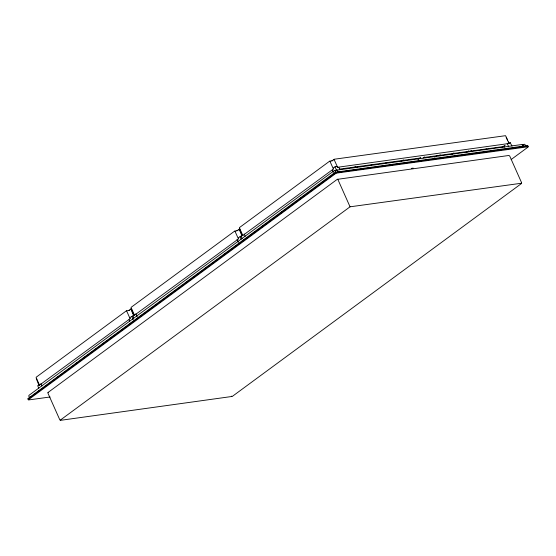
<?xml version="1.0" encoding="UTF-8"?>
<svg xmlns="http://www.w3.org/2000/svg" width="556" height="556" viewBox="0 0 556 556"><rect width="100%" height="100%" fill="white"/><g stroke="black" fill="none" stroke-linecap="round" stroke-linejoin="round"><path stroke-width="0.83" d="M39.594 385.322L36.07 377.302L126.281 310.894L129.666 310.269M38.962 385.371L36.244 378.476M29.642 397.658L28.794 396.122L28.926 395.358L334.351 170.511L336.832 170.094L337.728 172.103M50.109 396.984L28.676 399.931L27.8 398.708L335.129 172.242L527.324 145.533L528.137 146.131L527.964 147.152L511.172 159.509M38.746 388.283L37.697 385.683L39.149 384.502M47.892 392.571L337.221 179.359L508.921 155.465L509.734 156.062L521.542 182.597L521.375 183.612L232.283 396.428L60.576 420.322L59.77 419.724L47.955 393.196L48.17 392.453M134.559 315.412L131.035 307.399L234.618 231.143L237.996 230.518M133.572 314.668L131.209 308.573M133.711 318.373L132.662 315.773L134.107 314.592M242.889 235.661L239.365 227.647L329.576 161.233L332.961 160.608M242.256 235.709L239.539 228.815M242.041 238.621L240.991 236.022L242.444 234.84M509.094 143.691L505.571 135.678L334.309 159.224L331.807 160.899M130.333 318.518L39.372 385.245M238.67 238.767L134.337 315.342M333.635 168.857L242.673 235.584M337.256 167.321L509.226 143.469M528.2 146.756L336.151 173.166L28.287 399.806M521.611 183.216L350.051 206.811L60.194 420.197M128.505 310.561L131.014 308.886M236.842 230.803L239.344 229.135M130.111 317.539L131.445 316.559L133.384 316.149M238.441 237.787L239.775 236.807L241.721 236.397M333.405 167.877L335.233 166.689L337.409 166.39M37.586 391.89L38.983 390.861M56.455 377.997L57.859 376.968M75.331 364.104L76.728 363.075M83.72 357.932L85.117 356.903M94.2 350.21L95.597 349.182M102.589 344.039L103.986 343.01M110.978 337.867L113.771 335.803M121.458 330.146L122.855 329.117M129.847 323.974L132.641 321.917M140.327 316.253L141.724 315.224M149.418 309.567L151.51 308.024M168.287 295.674L170.379 294.131M187.157 281.781L188.553 280.752M206.026 267.888L207.423 266.859M224.895 253.995L226.299 252.966M233.284 247.823L236.085 245.766M243.771 240.102L245.168 239.073M252.153 233.93L254.954 231.873M260.542 227.758L264.037 225.187M271.029 220.037L272.426 219.008M280.113 213.351L282.907 211.294M298.982 199.458L301.783 197.401M309.47 191.737L310.867 190.708M328.339 177.85L329.736 176.815M354.374 167.419L355.777 166.39M356.57 167.502L357.953 166.487M370.372 165.563L371.755 164.541M385.099 163.582L386.483 162.56M401.237 161.428L403.336 159.885M418.022 159.509L420.822 157.445M423.081 157.974L424.478 156.945M434.66 157.167L436.724 155.645M438.816 155.812L440.213 154.776M451.785 154.478L453.884 152.935M466.644 152.4L468.743 150.857M470.251 151.447L471.627 150.433M484.943 149.877L486.333 148.848M502.374 147.486L505.154 145.429M336.894 170.164L521.952 144.504L523.133 146.61M522.299 144.671L524.781 144.254L525.622 145.79M510.234 142.767L511.979 145.985M508.761 142.829L510.408 142.69M339.188 169.163L420.086 158.036M423.533 157.563L503.569 146.555M527.818 146.061L335.9 172.569L28.12 399.013L28.182 399.41M411.447 168.371L413.171 168.134M522.703 144.539L523.592 146.548M334.052 159.363L337.492 167.085M337.29 170.032L338.187 172.04M335.004 166.814L336.484 170.115M335.664 172.068L336.151 173.166M334.754 170.379L335.456 171.936M329.882 161.136L333.315 168.857M337.749 179.185L350.051 206.811M239.094 229.274L241.686 235.077M240.046 236.717L241.179 239.261M234.917 231.046L238.35 238.767M231.511 396.108L231.748 396.602M130.757 309.025L133.704 315.62M131.709 316.475L133.19 319.776M126.58 310.797L130.021 318.518M506.203 137.186L507.607 140.348M508.316 141.926L509.018 143.504M507.204 143.399L508.566 146.45M504.063 145.707L504.744 147.236M338.882 167.356L339.897 169.643M332.328 170.136L333.343 172.423M244.16 234.02L245.182 236.314M237.023 239.282L238.385 242.333M135.831 313.772L137.186 316.83M129.027 319.797L129.708 321.319M40.866 383.682L41.888 385.975"/></g></svg>
